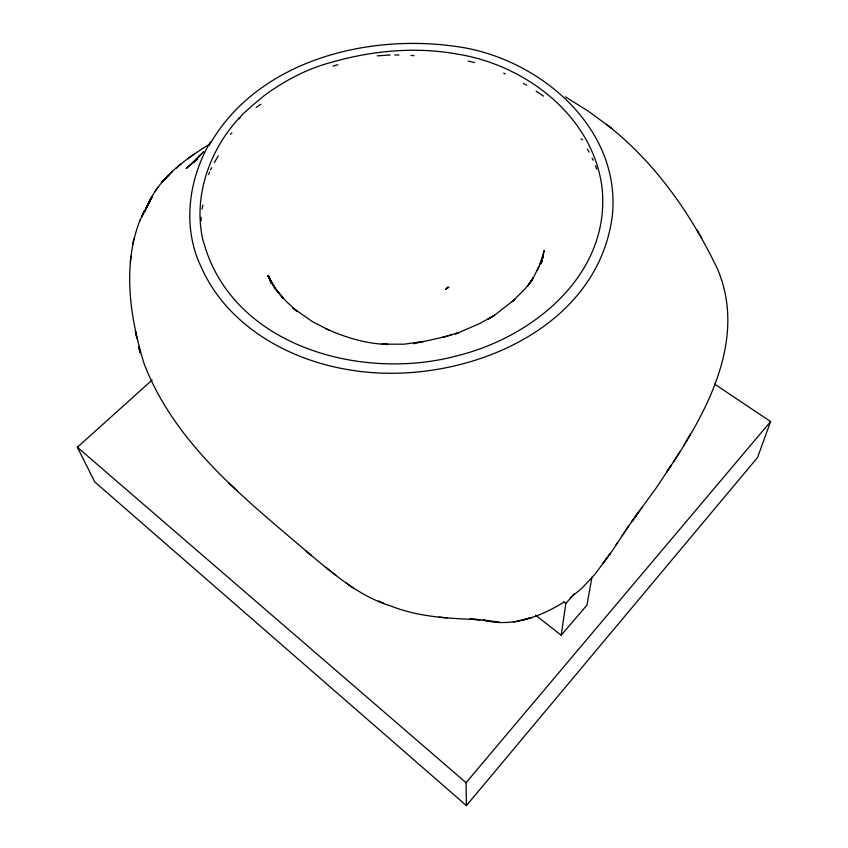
<?xml version="1.0" encoding="UTF-8"?>
<svg xmlns="http://www.w3.org/2000/svg" width="848" height="848" viewBox="0 0 848 848"><rect width="100%" height="100%" fill="white"/><g stroke="black" fill="none" stroke-linecap="round" stroke-linejoin="round"><path stroke-width="1.27" d="M140.068 220.024C122.101 265.816 130.083 317.714 144.012 363.463C175.388 445.264 247.075 500.415 311.513 555.546L305.683 550.893M130.889 256.202L130.348 262.339M535.586 615.129L561.196 635.269L565.839 603.447L574.287 593.653M591.957 577.191L586.933 605.133L561.196 635.269M541.967 261.237L543.271 255.004L541.225 263.675L544.225 250.425L540.059 264.057L541.448 260.877L537.038 270.607L538.999 266.548L533.063 278.218L527.922 285.882L532.565 279.384L525.018 288.956L512.266 301.602L514.853 299.376L494.787 315.043L487.971 319.166L494.67 315.276L479.162 323.766L455.418 334.048L458.545 332.564L442.73 337.398L451.677 334.78M202.004 209.085L202.905 204.993M132.712 244.001L133.942 238.585M209.371 145.103C256.933 61.575 365.032 33.56 455.206 46.364C537.558 56.784 621.891 127.242 612.256 216.145C596.801 334.907 453.85 388.257 348.337 369.664C287.864 359.785 227.094 325.229 201.421 267.533C181.96 227.603 188.309 179.267 210.474 141.817M714.567 384.08L770.609 421.541L757.487 457.581L466.411 805.6L94.732 481.918L77.391 447.256L152.174 379.999M208.703 174.476L209.594 172.049M152.205 196.471L146.948 206.901C158.173 178.833 183.709 160.293 208.47 144.881M139.528 221.233L150.372 200.234L146.259 207.4M147.478 205.29L144.213 212.35L149.439 201.464M214.3 162.593L218.318 155.862M210.601 169.664L211.735 167.639M642.572 507.009L635.279 516.549L656.108 488.109L671.436 464.905L666.698 472.092C705.854 414.121 747.766 339.794 717.429 268.88C691.173 214.014 654.879 161.968 606.458 124.423L612.309 128.822M684.018 444.914L690.537 433.847M622.135 535.713L628.675 525.93L612.807 550.023L595.243 573.937L581.696 588.448L570.238 597.829M680.054 451.592L673.365 462.043M616.072 544.723L617.238 542.932M530.668 281.748L533.392 277.625L530.339 282.214M158.152 186.836L155.046 191.489M626.937 528.558L638.692 512.054L631.325 522.188L633.255 519.517M466.411 805.6L466.05 782.704L770.609 421.541M200.764 154.707L197.489 158.11L203.721 151.644L186.189 168.593L196.015 160.261M230.497 134.323L231.907 132.882M239.168 117.978C209.138 150.594 192.687 197.446 203.191 241.309L203.499 241.669C232.098 346.811 362.223 381.515 457.167 355.778C533.837 336.942 611.026 273.756 602.048 187.652C592.89 116.081 525.834 65.031 457.613 54.145C415.955 46.545 372.431 50.52 331.907 62.211C311.767 67.437 292.634 76.511 275.324 88.001C266.696 93.026 259.276 99.725 251.665 106.064C247.764 110.166 241.404 114.109 239.454 118.847L239.168 117.787M169.261 174.55L161.798 182.256L172.589 171.434M175.96 168.328L180.878 164.12M193.916 154.283L187.896 158.661M193.111 162.54L195.019 161.152M256.213 107.42L260.898 104.23M197.669 159.17L193.45 162.159L196.662 159.933M563.856 602.165C540.017 616.984 511.291 627.637 483.053 620.026L499.048 622.072M442.73 337.398L444.49 336.889L413.803 343.716M332.861 66.017L337.854 64.734M419.092 342.348L423.417 341.437L404.146 344.193L381.78 344.171L388.193 344.468C366.495 343.959 345.655 337.536 325.992 328.748M522.675 620.068L531.844 617.461L518.298 620.937M377.296 55.862L390.25 54.982M513.496 622.019L518.605 621.202M394.765 54.982L398.889 54.982M307.018 551.953C332.787 573.142 358.45 596.133 391.055 606.076C419.347 617.344 450.034 618.478 480.053 619.655L469.887 619.072L489.434 620.842M411.026 55.459L413.941 55.639M439.094 617.164L447.108 617.885M468.17 61.056L474.445 62.572M378.388 600.967L383.646 603.172M329.416 330.402L312.488 321.699L292.613 307.75L297.16 311.502L286.518 301.612L274.169 287.589L283.094 298.401L273.088 285.108L275.515 288.638L268.032 275.833L273.098 285.352L268.074 275.526L270.417 281.239M503.691 73.172L505.323 73.977M523.502 83.443L526.735 85.192M565.393 96.831L588.183 111.109L608.684 126.087M536.116 91.16L543.557 96.153M346.037 582.873L353.372 588.141M581.06 138.786L582.481 139.867M563.74 601.826L565.839 603.447M336.19 575.421L325.865 567.312M77.391 447.256L466.05 782.704M228.504 482.809L237.217 490.716M696.643 229.532L701.815 238.087M587.388 149.142L589.127 152.131M592.127 158.141L593.187 160.208M595.413 165.731L596.695 169.208M271.318 282.872L269.759 278.165L271.371 283.084M139.252 348.666L140.302 352.757L139.899 351.189M201.082 217.258L201.22 220.703M143.8 212.085L141.531 217.173L144.436 210.696L143.8 212.085M152.078 196.524L149.301 201.792L152.078 196.524M610.401 553.458L603.119 563.104L610.401 553.458M447.384 287.355L445.507 289.433L448.942 287.249L447.384 287.355M271.254 283.158L269.123 277.063L271.222 283.179M140.227 352.196L138.712 346.641L140.227 352.196M136.92 338.31L135.426 331.059L136.92 338.31"/></g></svg>
